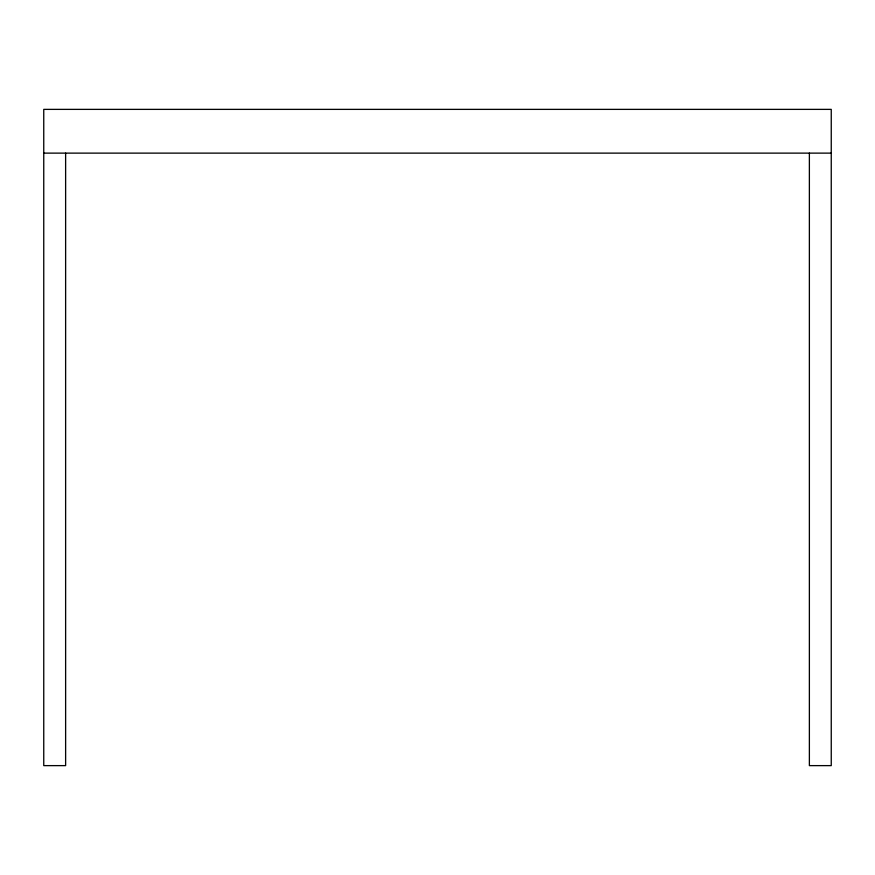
<?xml version="1.0" encoding="UTF-8"?>
<svg xmlns="http://www.w3.org/2000/svg" width="875" height="875" viewBox="0 0 875 875"><rect width="100%" height="100%" fill="white"/><g stroke="black" fill="none" stroke-linecap="round" stroke-linejoin="round"><path stroke-width="1.31" d="M43.75 153.125L831.25 153.125M809.375 153.125L809.375 765.625L831.25 765.625L831.25 109.375L43.75 109.375L43.75 765.625L65.625 765.625L65.625 153.125"/></g></svg>
